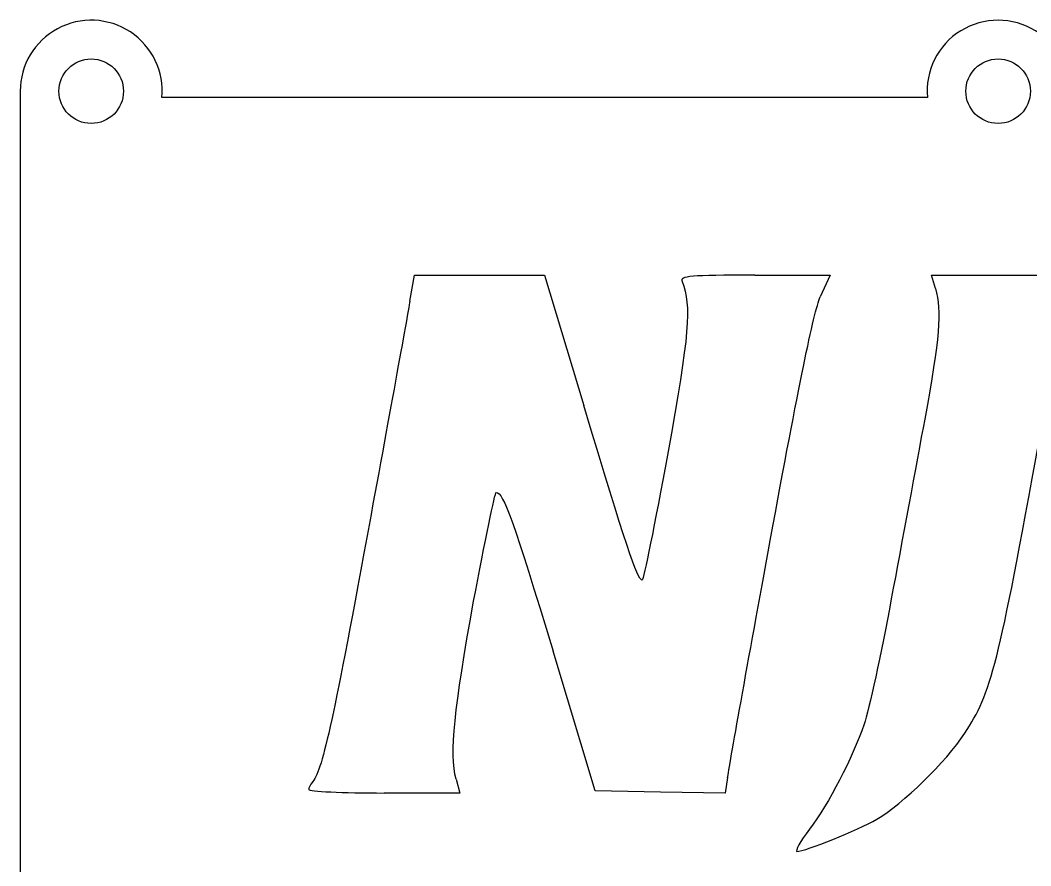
# Model space of a CAD drawing. Header units: millimetres. Extents: x 5 to 293, y 5 to 302.
# Drawn here: x 5.4 to 83.6, y 236.6 to 302.1 of the extents above; entities that cross this region are included whole.
import ezdxf

# ---------------------------------------------------------------- set-up
doc = ezdxf.new("R2010")
doc.units = ezdxf.units.MM
doc.layers.get('0').update_dxf_attribs({"linetype": 'CONTINUOUS'})

msp = doc.modelspace()

# ---------------------------------------------------------------- linework, layer by layer
for p, q in [((35.53, 280.299), (35.886, 282.305)), ((35.886, 282.305), (45.98, 282.305)), ((45.98, 282.305), (49.021, 272.211)), ((62.252, 282.305), (68.107, 282.305)), ((68.107, 282.305), (67.331, 280.623)), ((76.26, 281.27), (75.936, 282.305)), ((75.936, 282.305), (87.518, 282.305)), ((49.894, 242.352), (46.627, 253.189)), ((39.121, 243.258), (39.413, 242.19)), ((60.149, 243.387), (59.955, 242.19)), ((39.413, 242.19), (33.557, 242.19)), ((54.941, 242.255), (49.894, 242.352)), ((59.955, 242.19), (54.941, 242.255))]:
    msp.add_line(p, q)
msp.add_lwpolyline([(16.333, 197.059), (75.628, 197.059, 1.095445), (86.583, 197.059), (145.878, 197.059, 1.046586), (156.856, 196.559), (156.856, 296.559, 1.046586), (145.878, 296.059), (86.583, 296.059, 1.095445), (75.628, 296.059), (16.333, 296.059, 1.046586), (5.356, 296.559), (5.356, 196.559, 1.046586)], format="xyb", close=True)
for centre in [(10.856, 296.559), (81.106, 296.559)]:
    msp.add_circle(centre, 2.5)
for points in [[(56.623, 281.819), (57.367, 279.846), (57.205, 277.873), (55.491, 268.362)], [(62.252, 282.305), (57.238, 282.305), (56.461, 282.24), (56.623, 281.819)], [(76.26, 281.27), (76.745, 279.49), (76.583, 277.485), (75.419, 271.144)], [(35.53, 280.299), (35.369, 279.167), (33.848, 270.982), (32.231, 262.118)], [(63.449, 261.762), (65.649, 273.7), (66.813, 279.426), (67.331, 280.623)], [(53.517, 258.689), (53.161, 258.689), (52.223, 261.503), (49.021, 272.211)], [(75.419, 271.144), (74.772, 267.747), (73.639, 261.503), (72.83, 257.233)], [(78.524, 246.816), (80.595, 249.987), (81.112, 251.992), (84.315, 269.688)], [(55.491, 268.362), (54.52, 263.056), (53.647, 258.689), (53.517, 258.689)], [(40.48, 257.039), (41.354, 261.698), (42.13, 265.483), (42.227, 265.483)], [(42.227, 265.483), (42.777, 265.483), (43.618, 263.121), (46.627, 253.189)], [(32.231, 262.118), (29.513, 247.302), (28.737, 243.872), (27.961, 242.999)], [(60.149, 243.387), (60.246, 244.067), (61.734, 252.348), (63.449, 261.762)], [(39.121, 243.258), (38.604, 245.296), (38.96, 248.693), (40.48, 257.039)], [(72.83, 257.233), (72.054, 252.963), (71.084, 248.596), (70.728, 247.528)], [(70.728, 247.528), (69.79, 244.843), (68.01, 241.382), (66.49, 239.376)], [(71.698, 240.152), (73.736, 241.349), (77.068, 244.584), (78.524, 246.816)], [(27.961, 242.999), (27.831, 242.837), (27.702, 242.578), (27.702, 242.449)], [(27.702, 242.449), (27.702, 242.32), (30.322, 242.19), (33.557, 242.19)], [(65.519, 237.661), (66.166, 237.661), (70.242, 239.311), (71.698, 240.152)], [(66.49, 239.376), (65.778, 238.438), (65.358, 237.661), (65.519, 237.661)]]:
    msp.add_open_spline(points, degree=3)

doc.saveas('drawing.dxf')
